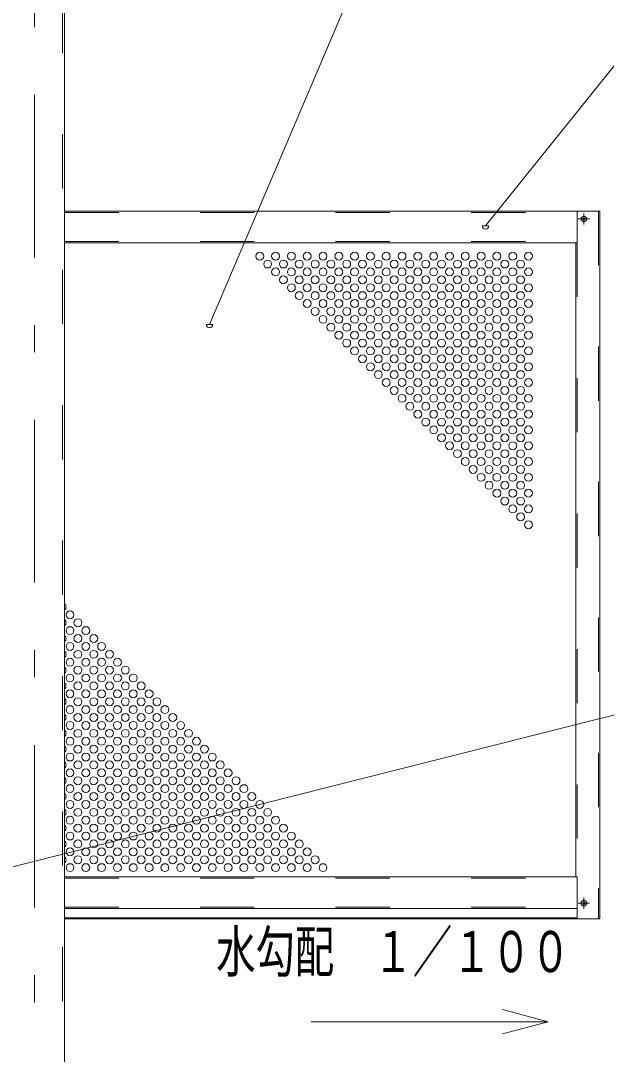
# Model space of a CAD drawing. Units: millimetres, scale not verified. Extents: x -37128 to 37128, y -29862 to 29862.
# Drawn here: x 30392 to 32985, y 16201 to 20780 of the extents above; entities that cross this region are included whole.
import ezdxf
from ezdxf.enums import TextEntityAlignment as Align

# ---------------------------------------------------------------- set-up
doc = ezdxf.new("R2010")
doc.units = ezdxf.units.MM
doc.header["$LTSCALE"] = 60
doc.linetypes.add('USER2', pattern=[10, 4, -6])
doc.linetypes.add('USER3', pattern=[24, 12, -5, 2, -5])
for name, color, linetype, lineweight in [('0-6_2-0BOLD', 7, 'Continuous', 18), ('0-7_2-1HIDDEN', 3, 'USER2', 18), ('0-8_2-2CENTER', 3, 'USER3', 18), ('0-9_2-4THIN', 4, 'Continuous', 18), ('0-A_2-5DIM', 3, 'Continuous', 18)]:
    doc.layers.add(name, color=color, linetype=linetype, lineweight=lineweight)
doc.styles.add('ＭＳ ゴシック', font='')
doc.styles.get('ＭＳ ゴシック').set_extended_font_data('MS Gothic')

msp = doc.modelspace()

# ---------------------------------------------------------------- linework, layer by layer
at = {"layer": '0-6_2-0BOLD'}
for p, q in [((30586.48, 20866.69), (30586.48, 14280.22)), ((30586.48, 19936.22), (32955.46, 19936.22)), ((32856.06, 19796.22), (32856.06, 19936.22)), ((32955.46, 19936.22), (32955.46, 16800.22)), ((32883.12, 19901.95), (32881.06, 19904.09)), ((32883.12, 19900.49), (32881.06, 19898.35)), ((32884.73, 19903.55), (32882.59, 19905.62)), ((32884.73, 19898.89), (32882.59, 19896.82)), ((32886.19, 19903.55), (32888.32, 19905.62)), ((32886.19, 19898.89), (32888.32, 19896.82)), ((32887.79, 19901.95), (32889.85, 19904.09)), ((32887.79, 19900.49), (32889.85, 19898.35)), ((30586.48, 19796.22), (32856.06, 19796.22)), ((32850.46, 19796.22), (32850.46, 16987.12)), ((32883.12, 16870.95), (32881.06, 16873.09)), ((32883.12, 16869.49), (32881.06, 16867.35)), ((32884.73, 16872.55), (32882.59, 16874.62)), ((32884.73, 16867.89), (32882.59, 16865.82)), ((32886.19, 16872.55), (32888.32, 16874.62)), ((32886.19, 16867.89), (32888.32, 16865.82)), ((32887.79, 16870.95), (32889.85, 16873.09)), ((32887.79, 16869.49), (32889.85, 16867.35)), ((30586.48, 16847.12), (32856.06, 16847.12)), ((30586.48, 16805.82), (32856.06, 16805.82)), ((30586.48, 16800.22), (32955.46, 16800.22))]:
    msp.add_line(p, q, dxfattribs=at)
msp.add_lwpolyline([(30586.48, 16987.12), (32856.06, 16987.12), (32856.06, 16800.22)], dxfattribs=at)
for centre in [(32885.46, 19901.22), (32885.46, 16870.22)]:
    msp.add_circle(centre, 12.39, dxfattribs=at)
for centre, radius, start, end in [((32885.46, 19901.22), 5.25, 123.11206, 146.88794), ((32885.46, 19901.22), 5.25, 213.11206, 236.88794), ((32882.37, 19901.22), 1.05, 315.99959, 44.00041), ((32885.46, 19904.31), 1.05, 225.99959, 314.00041), ((32885.46, 19898.13), 1.05, 45.99959, 134.00041), ((32888.54, 19901.22), 1.05, 135.99959, 224.00041), ((32885.46, 19901.22), 5.25, 33.11206, 56.88794), ((32885.46, 19901.22), 5.25, 303.11206, 326.88794), ((32885.46, 16870.22), 5.25, 123.11206, 146.88794), ((32885.46, 16870.22), 5.25, 213.11206, 236.88794), ((32882.37, 16870.22), 1.05, 315.99959, 44.00041), ((32885.46, 16873.31), 1.05, 225.99959, 314.00041), ((32885.46, 16867.13), 1.05, 45.99959, 134.00041), ((32888.54, 16870.22), 1.05, 135.99959, 224.00041), ((32885.46, 16870.22), 5.25, 33.11206, 56.88794), ((32885.46, 16870.22), 5.25, 303.11206, 326.88794)]:
    msp.add_arc(centre, radius, start, end, dxfattribs=at)
at = {"layer": '0-7_2-1HIDDEN'}
for p, q in [((30576.69, 20876.49), (30576.69, 14280.22)), ((30586.48, 19930.62), (32856.06, 19930.62)), ((32949.86, 19936.22), (32949.86, 16800.22)), ((30586.48, 19801.82), (32856.06, 19801.82)), ((32856.06, 19796.22), (32856.06, 16987.12)), ((30586.48, 16981.52), (32856.06, 16981.52)), ((30586.48, 16852.72), (32856.06, 16852.72))]:
    msp.add_line(p, q, dxfattribs=at)
at = {"layer": '0-8_2-2CENTER'}
for p, q in [((30452.96, 23330.92), (30452.96, 14156.84)), ((32885.46, 19926), (32885.46, 19876.44)), ((32910.24, 19901.22), (32860.68, 19901.22)), ((32910.24, 16870.22), (32860.68, 16870.22)), ((32885.46, 16895), (32885.46, 16845.44))]:
    msp.add_line(p, q, dxfattribs=at)
at = {"layer": '0-9_2-4THIN'}
for centre in [(31450.48, 19736.72), (31520.48, 19736.72), (31590.48, 19736.72), (31660.48, 19736.72), (31730.48, 19736.72), (31800.48, 19736.72), (31870.48, 19736.72), (31940.48, 19736.72), (32010.48, 19736.72), (32080.48, 19736.72), (32150.48, 19736.72), (32220.48, 19736.72), (32290.48, 19736.72), (32360.48, 19736.72), (32430.48, 19736.72), (32500.48, 19736.72), (32570.48, 19736.72), (32640.48, 19736.72), (31485.48, 19701.72), (31555.48, 19701.72), (31625.48, 19701.72), (31695.48, 19701.72), (31765.48, 19701.72), (31835.48, 19701.72), (31905.48, 19701.72), (31975.48, 19701.72), (32045.48, 19701.72), (32115.48, 19701.72), (32185.48, 19701.72), (32255.48, 19701.72), (32325.48, 19701.72), (32395.48, 19701.72), (32465.48, 19701.72), (32535.48, 19701.72), (32605.48, 19701.72), (31520.48, 19666.72), (31555.48, 19631.72), (31590.48, 19666.72), (31625.48, 19631.72), (31660.48, 19666.72), (31695.48, 19631.72), (31730.48, 19666.72), (31765.48, 19631.72), (31800.48, 19666.72), (31835.48, 19631.72), (31870.48, 19666.72), (31905.48, 19631.72), (31940.48, 19666.72), (31975.48, 19631.72), (32010.48, 19666.72), (32045.48, 19631.72), (32080.48, 19666.72), (32115.48, 19631.72), (32150.48, 19666.72), (32185.48, 19631.72), (32220.48, 19666.72), (32255.48, 19631.72), (32290.48, 19666.72), (32325.48, 19631.72), (32360.48, 19666.72), (32395.48, 19631.72), (32430.48, 19666.72), (32465.48, 19631.72), (32500.48, 19666.72), (32535.48, 19631.72), (32570.48, 19666.72), (32605.48, 19631.72), (32640.48, 19666.72), (31590.48, 19596.72), (31660.48, 19596.72), (31730.48, 19596.72), (31800.48, 19596.72), (31870.48, 19596.72), (31940.48, 19596.72), (32010.48, 19596.72), (32080.48, 19596.72), (32150.48, 19596.72), (32220.48, 19596.72), (32290.48, 19596.72), (32360.48, 19596.72), (32430.48, 19596.72), (32500.48, 19596.72), (32570.48, 19596.72), (32640.48, 19596.72), (31625.48, 19561.72), (31695.48, 19561.72), (31765.48, 19561.72), (31835.48, 19561.72), (31905.48, 19561.72), (31975.48, 19561.72), (32045.48, 19561.72), (32115.48, 19561.72), (32185.48, 19561.72), (32255.48, 19561.72), (32325.48, 19561.72), (32395.48, 19561.72), (32465.48, 19561.72), (32535.48, 19561.72), (32605.48, 19561.72), (31660.48, 19526.72), (31695.48, 19491.72), (31730.48, 19526.72), (31765.48, 19491.72), (31800.48, 19526.72), (31835.48, 19491.72), (31870.48, 19526.72), (31905.48, 19491.72), (31940.48, 19526.72), (31975.48, 19491.72), (32010.48, 19526.72), (32045.48, 19491.72), (32080.48, 19526.72), (32115.48, 19491.72), (32150.48, 19526.72), (32185.48, 19491.72), (32220.48, 19526.72), (32255.48, 19491.72), (32290.48, 19526.72), (32325.48, 19491.72), (32360.48, 19526.72), (32395.48, 19491.72), (32430.48, 19526.72), (32465.48, 19491.72), (32500.48, 19526.72), (32535.48, 19491.72), (32570.48, 19526.72), (32605.48, 19491.72), (32640.48, 19526.72), (31730.48, 19456.72), (31800.48, 19456.72), (31870.48, 19456.72), (31940.48, 19456.72), (32010.48, 19456.72), (32080.48, 19456.72), (32150.48, 19456.72), (32220.48, 19456.72), (32290.48, 19456.72), (32360.48, 19456.72), (32430.48, 19456.72), (32500.48, 19456.72), (32570.48, 19456.72), (32640.48, 19456.72), (31765.48, 19421.72), (31835.48, 19421.72), (31905.48, 19421.72), (31975.48, 19421.72), (32045.48, 19421.72), (32115.48, 19421.72), (32185.48, 19421.72), (32255.48, 19421.72), (32325.48, 19421.72), (32395.48, 19421.72), (32465.48, 19421.72), (32535.48, 19421.72), (32605.48, 19421.72), (31800.48, 19386.72), (31870.48, 19386.72), (31940.48, 19386.72), (32010.48, 19386.72), (32080.48, 19386.72), (32150.48, 19386.72), (32220.48, 19386.72), (32290.48, 19386.72), (32360.48, 19386.72), (32430.48, 19386.72), (32500.48, 19386.72), (32570.48, 19386.72), (32640.48, 19386.72), (31835.48, 19351.72), (31870.48, 19316.72), (31905.48, 19351.72), (31940.48, 19316.72), (31975.48, 19351.72), (32010.48, 19316.72), (32045.48, 19351.72), (32080.48, 19316.72), (32115.48, 19351.72), (32150.48, 19316.72), (32185.48, 19351.72), (32220.48, 19316.72), (32255.48, 19351.72), (32290.48, 19316.72), (32325.48, 19351.72), (32360.48, 19316.72), (32395.48, 19351.72), (32430.48, 19316.72), (32465.48, 19351.72), (32500.48, 19316.72), (32535.48, 19351.72), (32570.48, 19316.72), (32605.48, 19351.72), (32640.48, 19316.72), (31905.48, 19281.72), (31975.48, 19281.72), (32045.48, 19281.72), (32115.48, 19281.72), (32185.48, 19281.72), (32255.48, 19281.72), (32325.48, 19281.72), (32395.48, 19281.72), (32465.48, 19281.72), (32535.48, 19281.72), (32605.48, 19281.72), (31940.48, 19246.72), (32010.48, 19246.72), (32080.48, 19246.72), (32150.48, 19246.72), (32220.48, 19246.72), (32290.48, 19246.72), (32360.48, 19246.72), (32430.48, 19246.72), (32500.48, 19246.72), (32570.48, 19246.72), (32640.48, 19246.72), (31975.48, 19211.72), (32010.48, 19176.72), (32045.48, 19211.72), (32080.48, 19176.72), (32115.48, 19211.72), (32150.48, 19176.72), (32185.48, 19211.72), (32220.48, 19176.72), (32255.48, 19211.72), (32290.48, 19176.72), (32325.48, 19211.72), (32360.48, 19176.72), (32395.48, 19211.72), (32430.48, 19176.72), (32465.48, 19211.72), (32500.48, 19176.72), (32535.48, 19211.72), (32570.48, 19176.72), (32605.48, 19211.72), (32640.48, 19176.72), (32045.48, 19141.72), (32115.48, 19141.72), (32185.48, 19141.72), (32255.48, 19141.72), (32325.48, 19141.72), (32395.48, 19141.72), (32465.48, 19141.72), (32535.48, 19141.72), (32605.48, 19141.72), (32080.48, 19106.72), (32150.48, 19106.72), (32220.48, 19106.72), (32290.48, 19106.72), (32360.48, 19106.72), (32430.48, 19106.72), (32500.48, 19106.72), (32570.48, 19106.72), (32640.48, 19106.72), (32115.48, 19071.72), (32150.48, 19036.72), (32185.48, 19071.72), (32220.48, 19036.72), (32255.48, 19071.72), (32290.48, 19036.72), (32325.48, 19071.72), (32360.48, 19036.72), (32395.48, 19071.72), (32430.48, 19036.72), (32465.48, 19071.72), (32500.48, 19036.72), (32535.48, 19071.72), (32570.48, 19036.72), (32605.48, 19071.72), (32640.48, 19036.72), (32185.48, 19001.72), (32255.48, 19001.72), (32325.48, 19001.72), (32395.48, 19001.72), (32465.48, 19001.72), (32535.48, 19001.72), (32605.48, 19001.72), (32220.48, 18966.72), (32290.48, 18966.72), (32360.48, 18966.72), (32430.48, 18966.72), (32500.48, 18966.72), (32570.48, 18966.72), (32640.48, 18966.72), (32255.48, 18931.72), (32290.48, 18896.72), (32325.48, 18931.72), (32360.48, 18896.72), (32395.48, 18931.72), (32430.48, 18896.72), (32465.48, 18931.72), (32500.48, 18896.72), (32535.48, 18931.72), (32570.48, 18896.72), (32605.48, 18931.72), (32640.48, 18896.72), (32325.48, 18861.72), (32395.48, 18861.72), (32465.48, 18861.72), (32535.48, 18861.72), (32605.48, 18861.72), (32360.48, 18826.72), (32430.48, 18826.72), (32500.48, 18826.72), (32570.48, 18826.72), (32640.48, 18826.72), (32395.48, 18791.72), (32465.48, 18791.72), (32535.48, 18791.72), (32605.48, 18791.72), (32430.48, 18756.72), (32465.48, 18721.72), (32500.48, 18756.72), (32535.48, 18721.72), (32570.48, 18756.72), (32605.48, 18721.72), (32640.48, 18756.72), (32500.48, 18686.72), (32570.48, 18686.72), (32640.48, 18686.72), (32535.48, 18651.72), (32605.48, 18651.72), (32570.48, 18616.72), (32605.48, 18581.72), (32640.48, 18616.72), (32640.48, 18546.72), (30610.48, 18147.72), (30610.48, 18077.72), (30645.48, 18112.72), (30680.48, 18077.72), (30645.48, 18042.72), (30715.48, 18042.72), (30610.48, 18007.72), (30680.48, 18007.72), (30750.48, 18007.72), (30610.48, 17937.72), (30645.48, 17972.72), (30680.48, 17937.72), (30715.48, 17972.72), (30750.48, 17937.72), (30785.48, 17972.72), (30820.48, 17937.72), (30645.48, 17902.72), (30715.48, 17902.72), (30785.48, 17902.72), (30855.48, 17902.72), (30610.48, 17867.72), (30680.48, 17867.72), (30750.48, 17867.72), (30820.48, 17867.72), (30890.48, 17867.72), (30610.48, 17797.72), (30645.48, 17832.72), (30680.48, 17797.72), (30715.48, 17832.72), (30750.48, 17797.72), (30785.48, 17832.72), (30820.48, 17797.72), (30855.48, 17832.72), (30890.48, 17797.72), (30925.48, 17832.72), (30960.48, 17797.72), (30645.48, 17762.72), (30715.48, 17762.72), (30785.48, 17762.72), (30855.48, 17762.72), (30925.48, 17762.72), (30995.48, 17762.72), (30610.48, 17727.72), (30680.48, 17727.72), (30750.48, 17727.72), (30820.48, 17727.72), (30890.48, 17727.72), (30960.48, 17727.72), (31030.48, 17727.72), (30645.48, 17692.72), (30715.48, 17692.72), (30785.48, 17692.72), (30855.48, 17692.72), (30925.48, 17692.72), (30995.48, 17692.72), (31065.48, 17692.72), (30610.48, 17657.72), (30645.48, 17622.72), (30680.48, 17657.72), (30715.48, 17622.72), (30750.48, 17657.72), (30785.48, 17622.72), (30820.48, 17657.72), (30855.48, 17622.72), (30890.48, 17657.72), (30925.48, 17622.72), (30960.48, 17657.72), (30995.48, 17622.72), (31030.48, 17657.72), (31065.48, 17622.72), (31100.48, 17657.72), (31135.48, 17622.72), (30610.48, 17587.72), (30680.48, 17587.72), (30750.48, 17587.72), (30820.48, 17587.72), (30890.48, 17587.72), (30960.48, 17587.72), (31030.48, 17587.72), (31100.48, 17587.72), (31170.48, 17587.72), (30645.48, 17552.72), (30715.48, 17552.72), (30785.48, 17552.72), (30855.48, 17552.72), (30925.48, 17552.72), (30995.48, 17552.72), (31065.48, 17552.72), (31135.48, 17552.72), (31205.48, 17552.72), (30610.48, 17517.72), (30645.48, 17482.72), (30680.48, 17517.72), (30715.48, 17482.72), (30750.48, 17517.72), (30785.48, 17482.72), (30820.48, 17517.72), (30855.48, 17482.72), (30890.48, 17517.72), (30925.48, 17482.72), (30960.48, 17517.72), (30995.48, 17482.72), (31030.48, 17517.72), (31065.48, 17482.72), (31100.48, 17517.72), (31135.48, 17482.72), (31170.48, 17517.72), (31205.48, 17482.72), (31240.48, 17517.72), (31275.48, 17482.72), (30610.48, 17447.72), (30680.48, 17447.72), (30750.48, 17447.72), (30820.48, 17447.72), (30890.48, 17447.72), (30960.48, 17447.72), (31030.48, 17447.72), (31100.48, 17447.72), (31170.48, 17447.72), (31240.48, 17447.72), (31310.48, 17447.72), (30645.48, 17412.72), (30715.48, 17412.72), (30785.48, 17412.72), (30855.48, 17412.72), (30925.48, 17412.72), (30995.48, 17412.72), (31065.48, 17412.72), (31135.48, 17412.72), (31205.48, 17412.72), (31275.48, 17412.72), (31345.48, 17412.72), (30610.48, 17377.72), (30645.48, 17342.72), (30680.48, 17377.72), (30715.48, 17342.72), (30750.48, 17377.72), (30785.48, 17342.72), (30820.48, 17377.72), (30855.48, 17342.72), (30890.48, 17377.72), (30925.48, 17342.72), (30960.48, 17377.72), (30995.48, 17342.72), (31030.48, 17377.72), (31065.48, 17342.72), (31100.48, 17377.72), (31135.48, 17342.72), (31170.48, 17377.72), (31205.48, 17342.72), (31240.48, 17377.72), (31275.48, 17342.72), (31310.48, 17377.72), (31345.48, 17342.72), (31380.48, 17377.72), (31415.48, 17342.72), (30610.48, 17307.72), (30680.48, 17307.72), (30750.48, 17307.72), (30820.48, 17307.72), (30890.48, 17307.72), (30960.48, 17307.72), (31030.48, 17307.72), (31100.48, 17307.72), (31170.48, 17307.72), (31240.48, 17307.72), (31310.48, 17307.72), (31380.48, 17307.72), (31450.48, 17307.72), (30645.48, 17272.72), (30715.48, 17272.72), (30785.48, 17272.72), (30855.48, 17272.72), (30925.48, 17272.72), (30995.48, 17272.72), (31065.48, 17272.72), (31135.48, 17272.72), (31205.48, 17272.72), (31275.48, 17272.72), (31345.48, 17272.72), (31415.48, 17272.72), (31485.48, 17272.72), (30610.48, 17237.72), (30645.48, 17202.72), (30680.48, 17237.72), (30715.48, 17202.72), (30750.48, 17237.72), (30785.48, 17202.72), (30820.48, 17237.72), (30855.48, 17202.72), (30890.48, 17237.72), (30925.48, 17202.72), (30960.48, 17237.72), (30995.48, 17202.72), (31030.48, 17237.72), (31065.48, 17202.72), (31100.48, 17237.72), (31135.48, 17202.72), (31170.48, 17237.72), (31205.48, 17202.72), (31240.48, 17237.72), (31275.48, 17202.72), (31310.48, 17237.72), (31345.48, 17202.72), (31380.48, 17237.72), (31415.48, 17202.72), (31450.48, 17237.72), (31485.48, 17202.72), (31520.48, 17237.72), (31555.48, 17202.72), (30610.48, 17167.72), (30680.48, 17167.72), (30750.48, 17167.72), (30820.48, 17167.72), (30890.48, 17167.72), (30960.48, 17167.72), (31030.48, 17167.72), (31100.48, 17167.72), (31170.48, 17167.72), (31240.48, 17167.72), (31310.48, 17167.72), (31380.48, 17167.72), (31450.48, 17167.72), (31520.48, 17167.72), (31590.48, 17167.72), (30645.48, 17132.72), (30715.48, 17132.72), (30785.48, 17132.72), (30855.48, 17132.72), (30925.48, 17132.72), (30995.48, 17132.72), (31065.48, 17132.72), (31135.48, 17132.72), (31205.48, 17132.72), (31275.48, 17132.72), (31345.48, 17132.72), (31415.48, 17132.72), (31485.48, 17132.72), (31555.48, 17132.72), (31625.48, 17132.72), (30610.48, 17097.72), (30645.48, 17062.72), (30680.48, 17097.72), (30715.48, 17062.72), (30750.48, 17097.72), (30785.48, 17062.72), (30820.48, 17097.72), (30855.48, 17062.72), (30890.48, 17097.72), (30925.48, 17062.72), (30960.48, 17097.72), (30995.48, 17062.72), (31030.48, 17097.72), (31065.48, 17062.72), (31100.48, 17097.72), (31135.48, 17062.72), (31170.48, 17097.72), (31205.48, 17062.72), (31240.48, 17097.72), (31275.48, 17062.72), (31310.48, 17097.72), (31345.48, 17062.72), (31380.48, 17097.72), (31415.48, 17062.72), (31450.48, 17097.72), (31485.48, 17062.72), (31520.48, 17097.72), (31555.48, 17062.72), (31590.48, 17097.72), (31625.48, 17062.72), (31660.48, 17097.72), (31695.48, 17062.72), (30610.48, 17027.72), (30680.48, 17027.72), (30750.48, 17027.72), (30820.48, 17027.72), (30890.48, 17027.72), (30960.48, 17027.72), (31030.48, 17027.72), (31100.48, 17027.72), (31170.48, 17027.72), (31240.48, 17027.72), (31310.48, 17027.72), (31380.48, 17027.72), (31450.48, 17027.72), (31520.48, 17027.72), (31590.48, 17027.72), (31660.48, 17027.72), (31730.48, 17027.72)]:
    msp.add_circle(centre, 17.5, dxfattribs=at)
for centre in [(30575.48, 18182.72), (30575.48, 18112.72), (30575.48, 18042.72), (30575.48, 17972.72), (30575.48, 17902.72), (30575.48, 17832.72), (30575.48, 17762.72), (30575.48, 17692.72), (30575.48, 17622.72), (30575.48, 17552.72), (30575.48, 17482.72), (30575.48, 17412.72), (30575.48, 17342.72), (30575.48, 17272.72), (30575.48, 17202.72), (30575.48, 17132.72), (30575.48, 17062.72)]:
    msp.add_arc(centre, 17.5, 308.939, 51.061, dxfattribs=at)
at = {"layer": '0-A_2-5DIM'}
for p, q in [((32312.92, 21985.31), (31228.32, 19433.22)), ((33105.2, 20687.64), (32449.73, 19870.51)), ((32463.73, 19870.51), (32435.73, 19870.51)), ((31242.32, 19433.22), (31214.32, 19433.22)), ((33248.38, 17762.3), (30264.95, 17008.55)), ((32727.96, 16345.22), (31677.96, 16345.22))]:
    msp.add_line(p, q, dxfattribs=at)
msp.add_lwpolyline([(32525.11, 16399.57), (32727.96, 16345.22), (32525.11, 16290.87)], dxfattribs=at)
for centre in [(32449.73, 19870.51), (31228.32, 19433.22)]:
    msp.add_arc(centre, 14, 180, 0, dxfattribs=at)

# ---------------------------------------------------------------- texts
at = {"layer": '0-A_2-5DIM', "color": 7, "style": 'ＭＳ ゴシック', "width": 0.7}
msp.add_text('水勾配\u3000１／１００', height=182.3, dxfattribs=at).set_placement((31257.96, 16510.09), align=Align.BOTTOM_LEFT)

doc.saveas('drawing.dxf')
